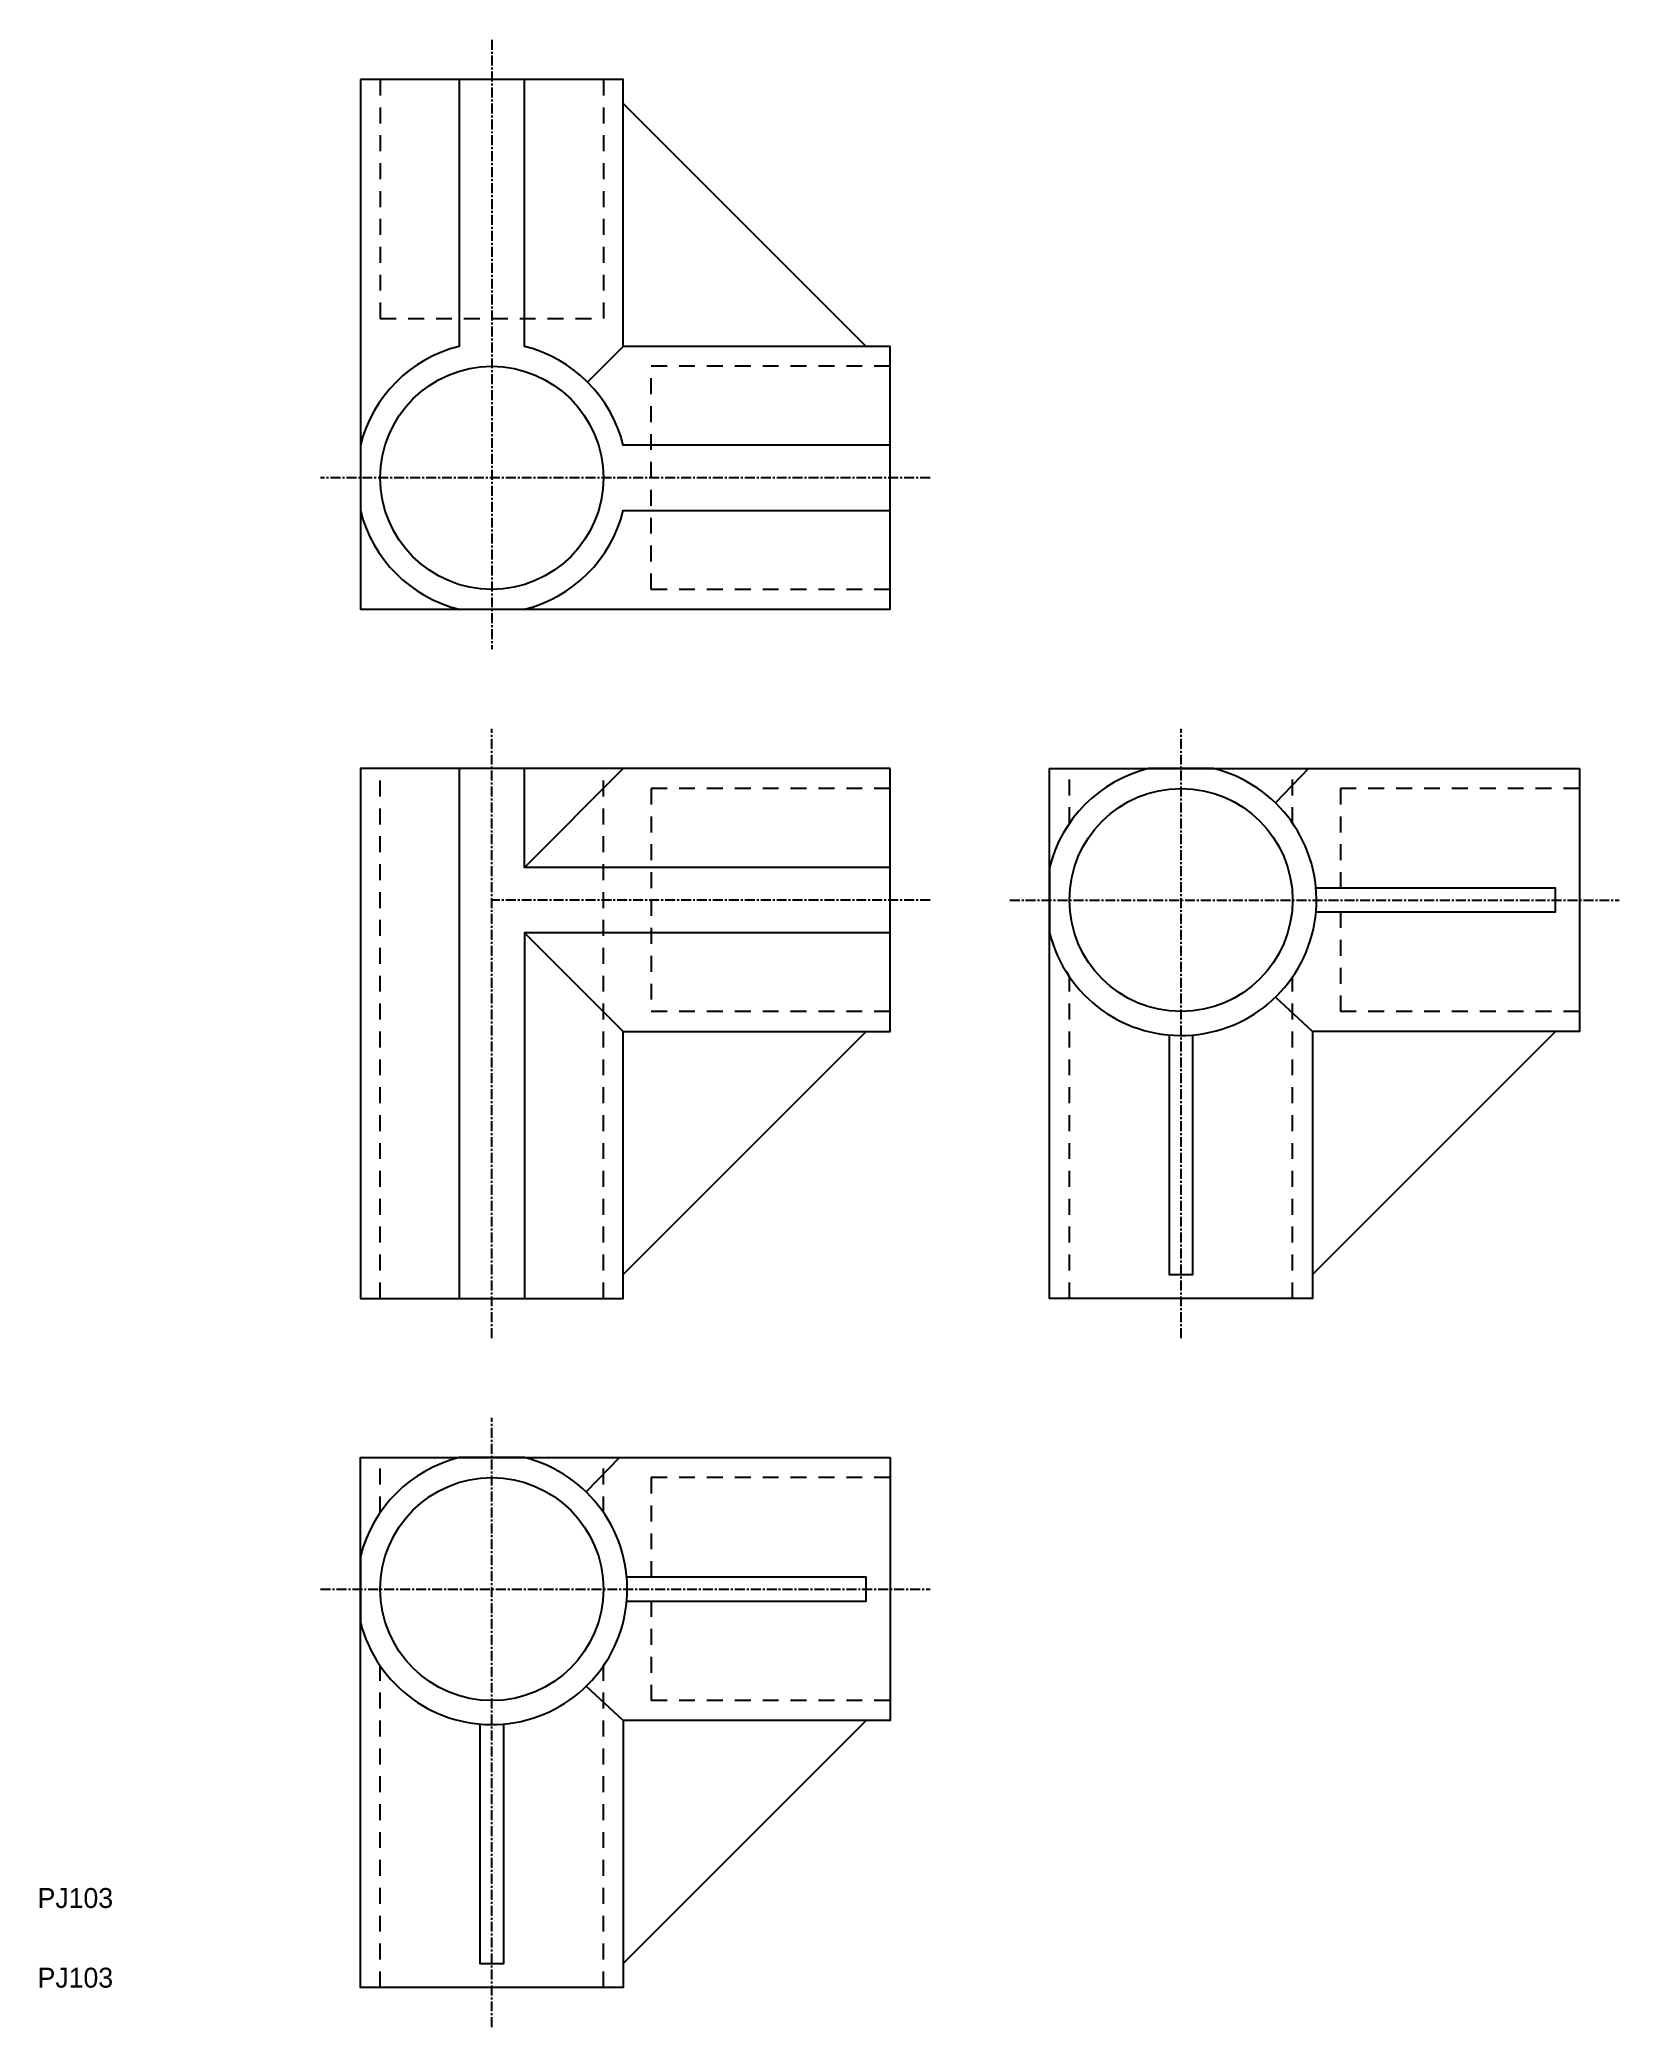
# Model space of a CAD drawing. Extents: x 0 to 199, y -1 to 249.
import ezdxf

# ---------------------------------------------------------------- set-up
doc = ezdxf.new("R2010")
doc.units = 0
doc.linetypes.add('CENTER', pattern=[2, 1.25, -0.25, 0.25, -0.25])
doc.linetypes.add('DASHED', pattern=[3.5, 2, -1.5])
doc.layers.get('0').update_dxf_attribs({"linetype": 'CONTINUOUS'})
doc.layers.add('CENTER', color=1, linetype='CENTER')

msp = doc.modelspace()

# ---------------------------------------------------------------- linework, layer by layer
at = {"color": 3, "linetype": 'DASHED'}
for p, q in [((43.01, 243.74), (43.01, 213.74)), ((71.01, 243.74), (71.01, 213.74)), ((43.01, 213.74), (71.01, 213.74)), ((107.01, 207.74), (77.01, 207.74)), ((77.01, 179.74), (77.01, 207.74)), ((107.01, 179.74), (77.01, 179.74)), ((43.01, 90.74), (43.01, 157.24)), ((71.01, 90.74), (71.01, 157.24)), ((129.51, 150.38), (129.51, 157.24)), ((157.51, 150.38), (157.51, 157.24)), ((107.01, 154.74), (77.01, 154.74)), ((77.01, 154.74), (77.01, 126.74)), ((193.51, 154.74), (163.51, 154.74)), ((163.51, 154.74), (163.51, 142.24)), ((163.51, 139.24), (163.51, 126.74)), ((129.51, 90.74), (129.51, 131.09)), ((157.51, 90.74), (157.51, 131.09)), ((107.01, 126.74), (77.01, 126.74)), ((193.51, 126.74), (163.51, 126.74)), ((43.01, 63.88), (43.01, 70.74)), ((71.01, 63.88), (71.01, 70.74)), ((107.01, 68.24), (77.01, 68.24)), ((77.01, 68.24), (77.01, 55.74)), ((77.01, 52.74), (77.01, 40.24)), ((43.01, 4.24), (43.01, 44.59)), ((71.01, 4.24), (71.01, 44.59)), ((107.01, 40.24), (77.01, 40.24))]:
    msp.add_line(p, q, dxfattribs=at)
at = {"color": 7, "linetype": 'CONTINUOUS'}
for p, q in [((73.51, 240.74), (104.01, 210.24)), ((73.51, 210.24), (69.03, 205.76)), ((40.51, 197.83), (40.51, 189.64)), ((52.91, 157.24), (52.91, 90.74)), ((61.1, 144.83), (73.51, 157.24)), ((159.52, 157.24), (155.35, 152.94)), ((61.1, 136.64), (73.51, 124.24)), ((160.01, 124.24), (155.35, 128.54)), ((73.51, 93.74), (104.01, 124.24)), ((160.01, 93.74), (190.51, 124.24)), ((73.02, 70.74), (68.85, 66.44)), ((40.51, 50.14), (40.51, 58.33)), ((73.51, 37.74), (68.85, 42.04)), ((73.51, 7.24), (104.01, 37.74))]:
    msp.add_line(p, q, dxfattribs=at)
msp.add_line((127.01, 136.64), (127.01, 144.83))
for points in [[(40.51, 243.74), (40.51, 177.24), (107.01, 177.24), (107.01, 210.24), (73.51, 210.24), (73.51, 243.74)], [(107.01, 157.24), (40.51, 157.24), (40.51, 90.74), (73.51, 90.74), (73.51, 124.24), (107.01, 124.24)], [(193.51, 157.24), (193.51, 124.24), (160.01, 124.24), (160.01, 90.74), (127.01, 90.74), (127.01, 157.24)], [(107.01, 70.74), (107.01, 37.74), (73.51, 37.74), (73.51, 4.24), (40.51, 4.24), (40.51, 70.74)]]:
    msp.add_lwpolyline(points, close=True, dxfattribs=at)
for points in [[(52.91, 243.74), (52.91, 210.24, 0.277977), (40.51, 197.83), (40.51, 189.64, 0.277977), (52.91, 177.24), (61.1, 177.24, 0.277977), (73.51, 189.64), (107.01, 189.64)], [(107.01, 197.83), (73.51, 197.83, 0.277977), (61.1, 210.24), (61.1, 243.74)]]:
    msp.add_lwpolyline(points, format="xyb", dxfattribs=at)
for points in [[(107.01, 144.83), (61.1, 144.83), (61.1, 157.24)], [(160.44, 139.24), (190.51, 139.24), (190.51, 142.24), (160.44, 142.24)], [(107.01, 136.64), (61.1, 136.64), (61.1, 90.74)], [(142.01, 123.8), (142.01, 93.74), (145.01, 93.74), (145.01, 123.8)], [(73.94, 52.74), (104.01, 52.74), (104.01, 55.74), (73.94, 55.74)], [(55.51, 37.3), (55.51, 7.24), (58.51, 7.24), (58.51, 37.3)]]:
    msp.add_lwpolyline(points, dxfattribs=at)
for points in [[(127.01, 136.64, 1.769996), (147.6, 157.24), (139.41, 157.24, 0.277977), (127.01, 144.83)], [(40.51, 50.14, 1.769996), (61.1, 70.74), (52.91, 70.74, 0.277977), (40.51, 58.33)]]:
    msp.add_lwpolyline(points, format="xyb", close=True, dxfattribs=at)
for centre in [(57.01, 193.74), (143.51, 140.74), (57.01, 54.24)]:
    msp.add_circle(centre, 14, dxfattribs=at)
at = {"layer": 'CENTER', "color": 1, "linetype": 'CENTER'}
for p, q in [((57.01, 248.74), (57.01, 172.24)), ((112.01, 193.74), (35.51, 193.74)), ((57.01, 85.74), (57.01, 162.24)), ((143.51, 85.74), (143.51, 162.24)), ((112.01, 140.74), (57.01, 140.74)), ((122.01, 140.74), (198.51, 140.74)), ((57.01, -0.76), (57.01, 75.74)), ((35.51, 54.24), (112.01, 54.24))]:
    msp.add_line(p, q, dxfattribs=at)

# ---------------------------------------------------------------- texts
at = {"color": 7, "linetype": 'CONTINUOUS'}
for p in [(0, 14.21), (0, 4.21)]:
    msp.add_text('PJ103', height=2.5, dxfattribs=at).set_placement(p)

doc.saveas('drawing.dxf')
